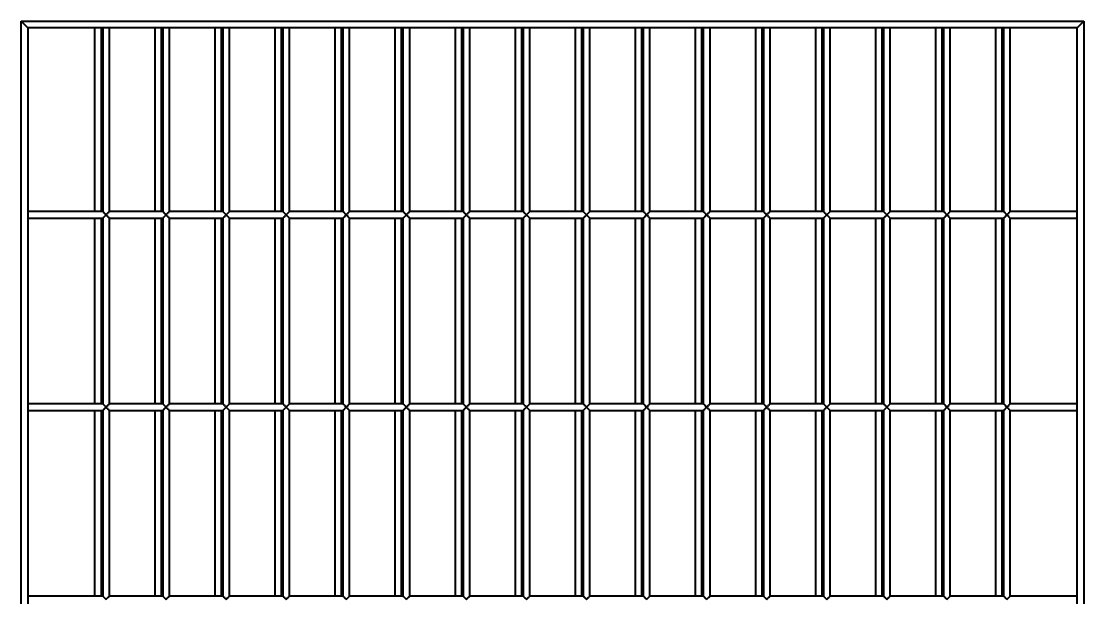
# Model space of a CAD drawing. Header units: millimetres. Extents: x 0 to 297, y 0 to 210.
# Drawn here: x 198.02 to 205.98, y 170.14 to 174.46 of the extents above; entities that cross this region are included whole.
import ezdxf

# ---------------------------------------------------------------- set-up
doc = ezdxf.new("R2010")
doc.units = ezdxf.units.MM
doc.layers.add('轮廓实线层', color=7, linetype='Continuous', lineweight=40)

msp = doc.modelspace()

# ---------------------------------------------------------------- linework, layer by layer
at = {"layer": '轮廓实线层', "color": 7, "linetype": 'Continuous', "lineweight": 40}
for p, q in [((198.0248, 174.4603), (205.9848, 174.4603)), ((198.0248, 157.0603), (198.0248, 174.4603)), ((198.0748, 174.4103), (198.0748, 157.1103)), ((205.9348, 174.4103), (198.0748, 174.4103)), ((198.5748, 174.4103), (198.5748, 173.0353)), ((198.6248, 173.0353), (198.6248, 174.4103)), ((198.6348, 174.4103), (198.6348, 173.0353)), ((198.6848, 173.0353), (198.6848, 174.4103)), ((199.0248, 174.4103), (199.0248, 173.0353)), ((199.0748, 173.0353), (199.0748, 174.4103)), ((199.0848, 174.4103), (199.0848, 173.0353)), ((199.1348, 173.0353), (199.1348, 174.4103)), ((199.4748, 174.4103), (199.4748, 173.0353)), ((199.5248, 173.0353), (199.5248, 174.4103)), ((199.5348, 174.4103), (199.5348, 173.0353)), ((199.5848, 173.0353), (199.5848, 174.4103)), ((199.9248, 174.4103), (199.9248, 173.0353)), ((199.9748, 173.0353), (199.9748, 174.4103)), ((199.9848, 174.4103), (199.9848, 173.0353)), ((200.0348, 173.0353), (200.0348, 174.4103)), ((200.3748, 174.4103), (200.3748, 173.0353)), ((200.4248, 173.0353), (200.4248, 174.4103)), ((200.4348, 174.4103), (200.4348, 173.0353)), ((200.4848, 173.0353), (200.4848, 174.4103)), ((200.8248, 174.4103), (200.8248, 173.0353)), ((200.8748, 173.0353), (200.8748, 174.4103)), ((200.8848, 174.4103), (200.8848, 173.0353)), ((200.9348, 173.0353), (200.9348, 174.4103)), ((201.2748, 174.4103), (201.2748, 173.0353)), ((201.3248, 173.0353), (201.3248, 174.4103)), ((201.3348, 174.4103), (201.3348, 173.0353)), ((201.3848, 173.0353), (201.3848, 174.4103)), ((201.7248, 174.4103), (201.7248, 173.0353)), ((201.7748, 173.0353), (201.7748, 174.4103)), ((201.7848, 174.4103), (201.7848, 173.0353)), ((201.8348, 173.0353), (201.8348, 174.4103)), ((202.1748, 174.4103), (202.1748, 173.0353)), ((202.2248, 173.0353), (202.2248, 174.4103)), ((202.2348, 174.4103), (202.2348, 173.0353)), ((202.2848, 173.0353), (202.2848, 174.4103)), ((202.6248, 174.4103), (202.6248, 173.0353)), ((202.6748, 173.0353), (202.6748, 174.4103)), ((202.6848, 174.4103), (202.6848, 173.0353)), ((202.7348, 173.0353), (202.7348, 174.4103)), ((203.0748, 174.4103), (203.0748, 173.0353)), ((203.1248, 173.0353), (203.1248, 174.4103)), ((203.1348, 174.4103), (203.1348, 173.0353)), ((203.1848, 173.0353), (203.1848, 174.4103)), ((203.5248, 174.4103), (203.5248, 173.0353)), ((203.5748, 173.0353), (203.5748, 174.4103)), ((203.5848, 174.4103), (203.5848, 173.0353)), ((203.6348, 173.0353), (203.6348, 174.4103)), ((203.9748, 174.4103), (203.9748, 173.0353)), ((204.0248, 173.0353), (204.0248, 174.4103)), ((204.0348, 174.4103), (204.0348, 173.0353)), ((204.0848, 173.0353), (204.0848, 174.4103)), ((204.4248, 174.4103), (204.4248, 173.0353)), ((204.4748, 173.0353), (204.4748, 174.4103)), ((204.4848, 174.4103), (204.4848, 173.0353)), ((204.5348, 173.0353), (204.5348, 174.4103)), ((204.8748, 174.4103), (204.8748, 173.0353)), ((204.9248, 173.0353), (204.9248, 174.4103)), ((204.9348, 174.4103), (204.9348, 173.0353)), ((204.9848, 173.0353), (204.9848, 174.4103)), ((205.3248, 174.4103), (205.3248, 173.0353)), ((205.3748, 173.0353), (205.3748, 174.4103)), ((205.3848, 174.4103), (205.3848, 173.0353)), ((205.4348, 173.0353), (205.4348, 174.4103)), ((205.9348, 157.1103), (205.9348, 174.4103)), ((205.9848, 174.4603), (205.9848, 157.0603)), ((198.6348, 173.0353), (198.0748, 173.0353)), ((198.0748, 172.9853), (198.6348, 172.9853)), ((198.5748, 172.9853), (198.5748, 171.5953)), ((198.6248, 171.5953), (198.6248, 172.9853)), ((198.6348, 172.9853), (198.6348, 171.5953)), ((199.0848, 173.0353), (198.6848, 173.0353)), ((198.6848, 171.5953), (198.6848, 172.9853)), ((198.6848, 172.9853), (199.0848, 172.9853)), ((199.0248, 172.9853), (199.0248, 171.5953)), ((199.0748, 171.5953), (199.0748, 172.9853)), ((199.0848, 172.9853), (199.0848, 171.5953)), ((199.5348, 173.0353), (199.1348, 173.0353)), ((199.1348, 171.5953), (199.1348, 172.9853)), ((199.1348, 172.9853), (199.5348, 172.9853)), ((199.4748, 172.9853), (199.4748, 171.5953)), ((199.5248, 171.5953), (199.5248, 172.9853)), ((199.5348, 172.9853), (199.5348, 171.5953)), ((199.9848, 173.0353), (199.5848, 173.0353)), ((199.5848, 171.5953), (199.5848, 172.9853)), ((199.5848, 172.9853), (199.9848, 172.9853)), ((199.9248, 172.9853), (199.9248, 171.5953)), ((199.9748, 171.5953), (199.9748, 172.9853)), ((199.9848, 172.9853), (199.9848, 171.5953)), ((200.4348, 173.0353), (200.0348, 173.0353)), ((200.0348, 171.5953), (200.0348, 172.9853)), ((200.0348, 172.9853), (200.4348, 172.9853)), ((200.3748, 172.9853), (200.3748, 171.5953)), ((200.4248, 171.5953), (200.4248, 172.9853)), ((200.4348, 172.9853), (200.4348, 171.5953)), ((200.8848, 173.0353), (200.4848, 173.0353)), ((200.4848, 171.5953), (200.4848, 172.9853)), ((200.4848, 172.9853), (200.8848, 172.9853)), ((200.8248, 172.9853), (200.8248, 171.5953)), ((200.8748, 171.5953), (200.8748, 172.9853)), ((200.8848, 172.9853), (200.8848, 171.5953)), ((201.3348, 173.0353), (200.9348, 173.0353)), ((200.9348, 171.5953), (200.9348, 172.9853)), ((200.9348, 172.9853), (201.3348, 172.9853)), ((201.2748, 172.9853), (201.2748, 171.5953)), ((201.3248, 171.5953), (201.3248, 172.9853)), ((201.3348, 172.9853), (201.3348, 171.5953)), ((201.7848, 173.0353), (201.3848, 173.0353)), ((201.3848, 171.5953), (201.3848, 172.9853)), ((201.3848, 172.9853), (201.7848, 172.9853)), ((201.7248, 172.9853), (201.7248, 171.5953)), ((201.7748, 171.5953), (201.7748, 172.9853)), ((201.7848, 172.9853), (201.7848, 171.5953)), ((202.2348, 173.0353), (201.8348, 173.0353)), ((201.8348, 171.5953), (201.8348, 172.9853)), ((201.8348, 172.9853), (202.2348, 172.9853)), ((202.1748, 172.9853), (202.1748, 171.5953)), ((202.2248, 171.5953), (202.2248, 172.9853)), ((202.2348, 172.9853), (202.2348, 171.5953)), ((202.6848, 173.0353), (202.2848, 173.0353)), ((202.2848, 171.5953), (202.2848, 172.9853)), ((202.2848, 172.9853), (202.6848, 172.9853)), ((202.6248, 172.9853), (202.6248, 171.5953)), ((202.6748, 171.5953), (202.6748, 172.9853)), ((202.6848, 172.9853), (202.6848, 171.5953)), ((203.1348, 173.0353), (202.7348, 173.0353)), ((202.7348, 171.5953), (202.7348, 172.9853)), ((202.7348, 172.9853), (203.1348, 172.9853)), ((203.0748, 172.9853), (203.0748, 171.5953)), ((203.1248, 171.5953), (203.1248, 172.9853)), ((203.1348, 172.9853), (203.1348, 171.5953)), ((203.5848, 173.0353), (203.1848, 173.0353)), ((203.1848, 171.5953), (203.1848, 172.9853)), ((203.1848, 172.9853), (203.5848, 172.9853)), ((203.5248, 172.9853), (203.5248, 171.5953)), ((203.5748, 171.5953), (203.5748, 172.9853)), ((203.5848, 172.9853), (203.5848, 171.5953)), ((204.0348, 173.0353), (203.6348, 173.0353)), ((203.6348, 171.5953), (203.6348, 172.9853)), ((203.6348, 172.9853), (204.0348, 172.9853)), ((203.9748, 172.9853), (203.9748, 171.5953)), ((204.0248, 171.5953), (204.0248, 172.9853)), ((204.0348, 172.9853), (204.0348, 171.5953)), ((204.4848, 173.0353), (204.0848, 173.0353)), ((204.0848, 171.5953), (204.0848, 172.9853)), ((204.0848, 172.9853), (204.4848, 172.9853)), ((204.4248, 172.9853), (204.4248, 171.5953)), ((204.4748, 171.5953), (204.4748, 172.9853)), ((204.4848, 172.9853), (204.4848, 171.5953)), ((204.9348, 173.0353), (204.5348, 173.0353)), ((204.5348, 171.5953), (204.5348, 172.9853)), ((204.5348, 172.9853), (204.9348, 172.9853)), ((204.8748, 172.9853), (204.8748, 171.5953)), ((204.9248, 171.5953), (204.9248, 172.9853)), ((204.9348, 172.9853), (204.9348, 171.5953)), ((205.3848, 173.0353), (204.9848, 173.0353)), ((204.9848, 171.5953), (204.9848, 172.9853)), ((204.9848, 172.9853), (205.3848, 172.9853)), ((205.3248, 172.9853), (205.3248, 171.5953)), ((205.3748, 171.5953), (205.3748, 172.9853)), ((205.3848, 172.9853), (205.3848, 171.5953)), ((205.9348, 173.0353), (205.4348, 173.0353)), ((205.4348, 172.9853), (205.9348, 172.9853)), ((205.4348, 171.5953), (205.4348, 172.9853)), ((198.6348, 171.5953), (198.0748, 171.5953)), ((198.0748, 171.5453), (198.6348, 171.5453)), ((198.5748, 171.5453), (198.5748, 170.1553)), ((198.6248, 170.1553), (198.6248, 171.5453)), ((198.6348, 171.5453), (198.6348, 170.1553)), ((199.0848, 171.5953), (198.6848, 171.5953)), ((198.6848, 170.1553), (198.6848, 171.5453)), ((198.6848, 171.5453), (199.0848, 171.5453)), ((199.0248, 171.5453), (199.0248, 170.1553)), ((199.0748, 170.1553), (199.0748, 171.5453)), ((199.0848, 171.5453), (199.0848, 170.1553)), ((199.5348, 171.5953), (199.1348, 171.5953)), ((199.1348, 170.1553), (199.1348, 171.5453)), ((199.1348, 171.5453), (199.5348, 171.5453)), ((199.4748, 171.5453), (199.4748, 170.1553)), ((199.5248, 170.1553), (199.5248, 171.5453)), ((199.5348, 171.5453), (199.5348, 170.1553)), ((199.9848, 171.5953), (199.5848, 171.5953)), ((199.5848, 170.1553), (199.5848, 171.5453)), ((199.5848, 171.5453), (199.9848, 171.5453)), ((199.9248, 171.5453), (199.9248, 170.1553)), ((199.9748, 170.1553), (199.9748, 171.5453)), ((199.9848, 171.5453), (199.9848, 170.1553)), ((200.4348, 171.5953), (200.0348, 171.5953)), ((200.0348, 170.1553), (200.0348, 171.5453)), ((200.0348, 171.5453), (200.4348, 171.5453)), ((200.3748, 171.5453), (200.3748, 170.1553)), ((200.4248, 170.1553), (200.4248, 171.5453)), ((200.4348, 171.5453), (200.4348, 170.1553)), ((200.8848, 171.5953), (200.4848, 171.5953)), ((200.4848, 170.1553), (200.4848, 171.5453)), ((200.4848, 171.5453), (200.8848, 171.5453)), ((200.8248, 171.5453), (200.8248, 170.1553)), ((200.8748, 170.1553), (200.8748, 171.5453)), ((200.8848, 171.5453), (200.8848, 170.1553)), ((201.3348, 171.5953), (200.9348, 171.5953)), ((200.9348, 170.1553), (200.9348, 171.5453)), ((200.9348, 171.5453), (201.3348, 171.5453)), ((201.2748, 171.5453), (201.2748, 170.1553)), ((201.3248, 170.1553), (201.3248, 171.5453)), ((201.3348, 171.5453), (201.3348, 170.1553)), ((201.7848, 171.5953), (201.3848, 171.5953)), ((201.3848, 170.1553), (201.3848, 171.5453)), ((201.3848, 171.5453), (201.7848, 171.5453)), ((201.7248, 171.5453), (201.7248, 170.1553)), ((201.7748, 170.1553), (201.7748, 171.5453)), ((201.7848, 171.5453), (201.7848, 170.1553)), ((202.2348, 171.5953), (201.8348, 171.5953)), ((201.8348, 170.1553), (201.8348, 171.5453)), ((201.8348, 171.5453), (202.2348, 171.5453)), ((202.1748, 171.5453), (202.1748, 170.1553)), ((202.2248, 170.1553), (202.2248, 171.5453)), ((202.2348, 171.5453), (202.2348, 170.1553)), ((202.6848, 171.5953), (202.2848, 171.5953)), ((202.2848, 170.1553), (202.2848, 171.5453)), ((202.2848, 171.5453), (202.6848, 171.5453)), ((202.6248, 171.5453), (202.6248, 170.1553)), ((202.6748, 170.1553), (202.6748, 171.5453)), ((202.6848, 171.5453), (202.6848, 170.1553)), ((203.1348, 171.5953), (202.7348, 171.5953)), ((202.7348, 170.1553), (202.7348, 171.5453)), ((202.7348, 171.5453), (203.1348, 171.5453)), ((203.0748, 171.5453), (203.0748, 170.1553)), ((203.1248, 170.1553), (203.1248, 171.5453)), ((203.1348, 171.5453), (203.1348, 170.1553)), ((203.5848, 171.5953), (203.1848, 171.5953)), ((203.1848, 170.1553), (203.1848, 171.5453)), ((203.1848, 171.5453), (203.5848, 171.5453)), ((203.5248, 171.5453), (203.5248, 170.1553)), ((203.5748, 170.1553), (203.5748, 171.5453)), ((203.5848, 171.5453), (203.5848, 170.1553)), ((204.0348, 171.5953), (203.6348, 171.5953)), ((203.6348, 170.1553), (203.6348, 171.5453)), ((203.6348, 171.5453), (204.0348, 171.5453)), ((203.9748, 171.5453), (203.9748, 170.1553)), ((204.0248, 170.1553), (204.0248, 171.5453)), ((204.0348, 171.5453), (204.0348, 170.1553)), ((204.4848, 171.5953), (204.0848, 171.5953)), ((204.0848, 170.1553), (204.0848, 171.5453)), ((204.0848, 171.5453), (204.4848, 171.5453)), ((204.4248, 171.5453), (204.4248, 170.1553)), ((204.4748, 170.1553), (204.4748, 171.5453)), ((204.4848, 171.5453), (204.4848, 170.1553)), ((204.9348, 171.5953), (204.5348, 171.5953)), ((204.5348, 170.1553), (204.5348, 171.5453)), ((204.5348, 171.5453), (204.9348, 171.5453)), ((204.8748, 171.5453), (204.8748, 170.1553)), ((204.9248, 170.1553), (204.9248, 171.5453)), ((204.9348, 171.5453), (204.9348, 170.1553)), ((205.3848, 171.5953), (204.9848, 171.5953)), ((204.9848, 170.1553), (204.9848, 171.5453)), ((204.9848, 171.5453), (205.3848, 171.5453)), ((205.3248, 171.5453), (205.3248, 170.1553)), ((205.3748, 170.1553), (205.3748, 171.5453)), ((205.3848, 171.5453), (205.3848, 170.1553)), ((205.9348, 171.5953), (205.4348, 171.5953)), ((205.4348, 171.5453), (205.9348, 171.5453)), ((205.4348, 170.1553), (205.4348, 171.5453)), ((198.6348, 170.1553), (198.0748, 170.1553)), ((199.0848, 170.1553), (198.6848, 170.1553)), ((199.5348, 170.1553), (199.1348, 170.1553)), ((199.9848, 170.1553), (199.5848, 170.1553)), ((200.4348, 170.1553), (200.0348, 170.1553)), ((200.8848, 170.1553), (200.4848, 170.1553)), ((201.3348, 170.1553), (200.9348, 170.1553)), ((201.7848, 170.1553), (201.3848, 170.1553)), ((202.2348, 170.1553), (201.8348, 170.1553)), ((202.6848, 170.1553), (202.2848, 170.1553)), ((203.1348, 170.1553), (202.7348, 170.1553)), ((203.5848, 170.1553), (203.1848, 170.1553)), ((204.0348, 170.1553), (203.6348, 170.1553)), ((204.4848, 170.1553), (204.0848, 170.1553)), ((204.9348, 170.1553), (204.5348, 170.1553)), ((205.3848, 170.1553), (204.9848, 170.1553)), ((205.9348, 170.1553), (205.4348, 170.1553))]:
    msp.add_line(p, q, dxfattribs=at)
at = {"layer": '轮廓实线层', "color": 7, "linetype": 'Continuous', "lineweight": 40, "flags": 128}
for points in [[(198.0748, 174.4103), (198.0739, 174.4112), (198.071, 174.4141), (198.0664, 174.4187), (198.0602, 174.4249), (198.0526, 174.4325), (198.044, 174.4411), (198.0346, 174.4505), (198.0248, 174.4603)], [(205.9848, 174.4603), (205.9751, 174.4505), (205.9657, 174.4411), (205.957, 174.4325), (205.9495, 174.4249), (205.9432, 174.4187), (205.9386, 174.4141), (205.9358, 174.4112), (205.9348, 174.4103)], [(198.6348, 173.0353), (198.6352, 173.0349), (198.6363, 173.0338), (198.6382, 173.0319), (198.6407, 173.0294), (198.6438, 173.0263), (198.6473, 173.0228), (198.6513, 173.0188), (198.6555, 173.0146), (198.6598, 173.0103)], [(198.6598, 173.0103), (198.6555, 173.0059), (198.6513, 173.0017), (198.6473, 172.9978), (198.6438, 172.9942), (198.6407, 172.9911), (198.6382, 172.9886), (198.6363, 172.9868), (198.6352, 172.9856), (198.6348, 172.9853)], [(198.6598, 173.0103), (198.6644, 173.0149), (198.6689, 173.0193), (198.673, 173.0234), (198.6767, 173.0271), (198.6798, 173.0302), (198.6822, 173.0326), (198.6839, 173.0343), (198.6847, 173.0352), (198.6848, 173.0353)], [(198.6848, 172.9853), (198.6847, 172.9854), (198.6839, 172.9862), (198.6822, 172.9879), (198.6798, 172.9903), (198.6767, 172.9934), (198.673, 172.9971), (198.6689, 173.0012), (198.6644, 173.0057), (198.6598, 173.0103)], [(199.0848, 173.0353), (199.0852, 173.0349), (199.0863, 173.0338), (199.0882, 173.0319), (199.0907, 173.0294), (199.0938, 173.0263), (199.0973, 173.0228), (199.1013, 173.0188), (199.1055, 173.0146), (199.1098, 173.0103)], [(199.1098, 173.0103), (199.1055, 173.0059), (199.1013, 173.0017), (199.0973, 172.9978), (199.0938, 172.9942), (199.0907, 172.9911), (199.0882, 172.9886), (199.0863, 172.9868), (199.0852, 172.9856), (199.0848, 172.9853)], [(199.1098, 173.0103), (199.1144, 173.0149), (199.1189, 173.0193), (199.123, 173.0234), (199.1267, 173.0271), (199.1298, 173.0302), (199.1322, 173.0326), (199.1339, 173.0343), (199.1347, 173.0352), (199.1348, 173.0353)], [(199.1348, 172.9853), (199.1347, 172.9854), (199.1339, 172.9862), (199.1322, 172.9879), (199.1298, 172.9903), (199.1267, 172.9934), (199.123, 172.9971), (199.1189, 173.0012), (199.1144, 173.0057), (199.1098, 173.0103)], [(199.5348, 173.0353), (199.5352, 173.0349), (199.5363, 173.0338), (199.5382, 173.0319), (199.5407, 173.0294), (199.5438, 173.0263), (199.5473, 173.0228), (199.5513, 173.0188), (199.5555, 173.0146), (199.5598, 173.0103)], [(199.5598, 173.0103), (199.5555, 173.0059), (199.5513, 173.0017), (199.5473, 172.9978), (199.5438, 172.9942), (199.5407, 172.9911), (199.5382, 172.9886), (199.5363, 172.9868), (199.5352, 172.9856), (199.5348, 172.9853)], [(199.5598, 173.0103), (199.5644, 173.0149), (199.5689, 173.0193), (199.573, 173.0234), (199.5767, 173.0271), (199.5798, 173.0302), (199.5822, 173.0326), (199.5839, 173.0343), (199.5847, 173.0352), (199.5848, 173.0353)], [(199.5848, 172.9853), (199.5847, 172.9854), (199.5839, 172.9862), (199.5822, 172.9879), (199.5798, 172.9903), (199.5767, 172.9934), (199.573, 172.9971), (199.5689, 173.0012), (199.5644, 173.0057), (199.5598, 173.0103)], [(199.9848, 173.0353), (199.9852, 173.0349), (199.9863, 173.0338), (199.9882, 173.0319), (199.9907, 173.0294), (199.9938, 173.0263), (199.9973, 173.0228), (200.0013, 173.0188), (200.0055, 173.0146), (200.0098, 173.0103)], [(200.0098, 173.0103), (200.0055, 173.0059), (200.0013, 173.0017), (199.9973, 172.9978), (199.9938, 172.9942), (199.9907, 172.9911), (199.9882, 172.9886), (199.9863, 172.9868), (199.9852, 172.9856), (199.9848, 172.9853)], [(200.0098, 173.0103), (200.0144, 173.0149), (200.0189, 173.0193), (200.023, 173.0234), (200.0267, 173.0271), (200.0298, 173.0302), (200.0322, 173.0326), (200.0339, 173.0343), (200.0347, 173.0352), (200.0348, 173.0353)], [(200.0348, 172.9853), (200.0347, 172.9854), (200.0339, 172.9862), (200.0322, 172.9879), (200.0298, 172.9903), (200.0267, 172.9934), (200.023, 172.9971), (200.0189, 173.0012), (200.0144, 173.0057), (200.0098, 173.0103)], [(200.4348, 173.0353), (200.4352, 173.0349), (200.4363, 173.0338), (200.4382, 173.0319), (200.4407, 173.0294), (200.4438, 173.0263), (200.4473, 173.0228), (200.4513, 173.0188), (200.4555, 173.0146), (200.4598, 173.0103)], [(200.4598, 173.0103), (200.4555, 173.0059), (200.4513, 173.0017), (200.4473, 172.9978), (200.4438, 172.9942), (200.4407, 172.9911), (200.4382, 172.9886), (200.4363, 172.9868), (200.4352, 172.9856), (200.4348, 172.9853)], [(200.4598, 173.0103), (200.4644, 173.0149), (200.4689, 173.0193), (200.473, 173.0234), (200.4767, 173.0271), (200.4798, 173.0302), (200.4822, 173.0326), (200.4839, 173.0343), (200.4847, 173.0352), (200.4848, 173.0353)], [(200.4848, 172.9853), (200.4847, 172.9854), (200.4839, 172.9862), (200.4822, 172.9879), (200.4798, 172.9903), (200.4767, 172.9934), (200.473, 172.9971), (200.4689, 173.0012), (200.4644, 173.0057), (200.4598, 173.0103)], [(200.8848, 173.0353), (200.8852, 173.0349), (200.8863, 173.0338), (200.8882, 173.0319), (200.8907, 173.0294), (200.8938, 173.0263), (200.8973, 173.0228), (200.9013, 173.0188), (200.9055, 173.0146), (200.9098, 173.0103)], [(200.9098, 173.0103), (200.9055, 173.0059), (200.9013, 173.0017), (200.8973, 172.9978), (200.8938, 172.9942), (200.8907, 172.9911), (200.8882, 172.9886), (200.8863, 172.9868), (200.8852, 172.9856), (200.8848, 172.9853)], [(200.9098, 173.0103), (200.9144, 173.0149), (200.9189, 173.0193), (200.923, 173.0234), (200.9267, 173.0271), (200.9298, 173.0302), (200.9322, 173.0326), (200.9339, 173.0343), (200.9347, 173.0352), (200.9348, 173.0353)], [(200.9348, 172.9853), (200.9347, 172.9854), (200.9339, 172.9862), (200.9322, 172.9879), (200.9298, 172.9903), (200.9267, 172.9934), (200.923, 172.9971), (200.9189, 173.0012), (200.9144, 173.0057), (200.9098, 173.0103)], [(201.3348, 173.0353), (201.3352, 173.0349), (201.3363, 173.0338), (201.3382, 173.0319), (201.3407, 173.0294), (201.3438, 173.0263), (201.3473, 173.0228), (201.3513, 173.0188), (201.3555, 173.0146), (201.3598, 173.0103)], [(201.3598, 173.0103), (201.3555, 173.0059), (201.3513, 173.0017), (201.3473, 172.9978), (201.3438, 172.9942), (201.3407, 172.9911), (201.3382, 172.9886), (201.3363, 172.9868), (201.3352, 172.9856), (201.3348, 172.9853)], [(201.3598, 173.0103), (201.3644, 173.0149), (201.3689, 173.0193), (201.373, 173.0234), (201.3767, 173.0271), (201.3798, 173.0302), (201.3822, 173.0326), (201.3839, 173.0343), (201.3847, 173.0352), (201.3848, 173.0353)], [(201.3848, 172.9853), (201.3847, 172.9854), (201.3839, 172.9862), (201.3822, 172.9879), (201.3798, 172.9903), (201.3767, 172.9934), (201.373, 172.9971), (201.3689, 173.0012), (201.3644, 173.0057), (201.3598, 173.0103)], [(201.7848, 173.0353), (201.7852, 173.0349), (201.7863, 173.0338), (201.7882, 173.0319), (201.7907, 173.0294), (201.7938, 173.0263), (201.7973, 173.0228), (201.8013, 173.0188), (201.8055, 173.0146), (201.8098, 173.0103)], [(201.8098, 173.0103), (201.8055, 173.0059), (201.8013, 173.0017), (201.7973, 172.9978), (201.7938, 172.9942), (201.7907, 172.9911), (201.7882, 172.9886), (201.7863, 172.9868), (201.7852, 172.9856), (201.7848, 172.9853)], [(201.8098, 173.0103), (201.8144, 173.0149), (201.8189, 173.0193), (201.823, 173.0234), (201.8267, 173.0271), (201.8298, 173.0302), (201.8322, 173.0326), (201.8339, 173.0343), (201.8347, 173.0352), (201.8348, 173.0353)], [(201.8348, 172.9853), (201.8347, 172.9854), (201.8339, 172.9862), (201.8322, 172.9879), (201.8298, 172.9903), (201.8267, 172.9934), (201.823, 172.9971), (201.8189, 173.0012), (201.8144, 173.0057), (201.8098, 173.0103)], [(202.2348, 173.0353), (202.2352, 173.0349), (202.2363, 173.0338), (202.2382, 173.0319), (202.2407, 173.0294), (202.2438, 173.0263), (202.2473, 173.0228), (202.2513, 173.0188), (202.2555, 173.0146), (202.2598, 173.0103)], [(202.2598, 173.0103), (202.2555, 173.0059), (202.2513, 173.0017), (202.2473, 172.9978), (202.2438, 172.9942), (202.2407, 172.9911), (202.2382, 172.9886), (202.2363, 172.9868), (202.2352, 172.9856), (202.2348, 172.9853)], [(202.2598, 173.0103), (202.2644, 173.0149), (202.2689, 173.0193), (202.273, 173.0234), (202.2767, 173.0271), (202.2798, 173.0302), (202.2822, 173.0326), (202.2839, 173.0343), (202.2847, 173.0352), (202.2848, 173.0353)], [(202.2848, 172.9853), (202.2847, 172.9854), (202.2839, 172.9862), (202.2822, 172.9879), (202.2798, 172.9903), (202.2767, 172.9934), (202.273, 172.9971), (202.2689, 173.0012), (202.2644, 173.0057), (202.2598, 173.0103)], [(202.6848, 173.0353), (202.6852, 173.0349), (202.6863, 173.0338), (202.6882, 173.0319), (202.6907, 173.0294), (202.6938, 173.0263), (202.6973, 173.0228), (202.7013, 173.0188), (202.7055, 173.0146), (202.7098, 173.0103)], [(202.7098, 173.0103), (202.7055, 173.0059), (202.7013, 173.0017), (202.6973, 172.9978), (202.6938, 172.9942), (202.6907, 172.9911), (202.6882, 172.9886), (202.6863, 172.9868), (202.6852, 172.9856), (202.6848, 172.9853)], [(202.7098, 173.0103), (202.7144, 173.0149), (202.7189, 173.0193), (202.723, 173.0234), (202.7267, 173.0271), (202.7298, 173.0302), (202.7322, 173.0326), (202.7339, 173.0343), (202.7347, 173.0352), (202.7348, 173.0353)], [(202.7348, 172.9853), (202.7347, 172.9854), (202.7339, 172.9862), (202.7322, 172.9879), (202.7298, 172.9903), (202.7267, 172.9934), (202.723, 172.9971), (202.7189, 173.0012), (202.7144, 173.0057), (202.7098, 173.0103)], [(203.1348, 173.0353), (203.1352, 173.0349), (203.1363, 173.0338), (203.1382, 173.0319), (203.1407, 173.0294), (203.1438, 173.0263), (203.1473, 173.0228), (203.1513, 173.0188), (203.1555, 173.0146), (203.1598, 173.0103)], [(203.1598, 173.0103), (203.1555, 173.0059), (203.1513, 173.0017), (203.1473, 172.9978), (203.1438, 172.9942), (203.1407, 172.9911), (203.1382, 172.9886), (203.1363, 172.9868), (203.1352, 172.9856), (203.1348, 172.9853)], [(203.1598, 173.0103), (203.1644, 173.0149), (203.1689, 173.0193), (203.173, 173.0234), (203.1767, 173.0271), (203.1798, 173.0302), (203.1822, 173.0326), (203.1839, 173.0343), (203.1847, 173.0352), (203.1848, 173.0353)], [(203.1848, 172.9853), (203.1847, 172.9854), (203.1839, 172.9862), (203.1822, 172.9879), (203.1798, 172.9903), (203.1767, 172.9934), (203.173, 172.9971), (203.1689, 173.0012), (203.1644, 173.0057), (203.1598, 173.0103)], [(203.5848, 173.0353), (203.5852, 173.0349), (203.5863, 173.0338), (203.5882, 173.0319), (203.5907, 173.0294), (203.5938, 173.0263), (203.5973, 173.0228), (203.6013, 173.0188), (203.6055, 173.0146), (203.6098, 173.0103)], [(203.6098, 173.0103), (203.6055, 173.0059), (203.6013, 173.0017), (203.5973, 172.9978), (203.5938, 172.9942), (203.5907, 172.9911), (203.5882, 172.9886), (203.5863, 172.9868), (203.5852, 172.9856), (203.5848, 172.9853)], [(203.6098, 173.0103), (203.6144, 173.0149), (203.6189, 173.0193), (203.623, 173.0234), (203.6267, 173.0271), (203.6298, 173.0302), (203.6322, 173.0326), (203.6339, 173.0343), (203.6347, 173.0352), (203.6348, 173.0353)], [(203.6348, 172.9853), (203.6347, 172.9854), (203.6339, 172.9862), (203.6322, 172.9879), (203.6298, 172.9903), (203.6267, 172.9934), (203.623, 172.9971), (203.6189, 173.0012), (203.6144, 173.0057), (203.6098, 173.0103)], [(204.0348, 173.0353), (204.0352, 173.0349), (204.0363, 173.0338), (204.0382, 173.0319), (204.0407, 173.0294), (204.0438, 173.0263), (204.0473, 173.0228), (204.0513, 173.0188), (204.0555, 173.0146), (204.0598, 173.0103)], [(204.0598, 173.0103), (204.0555, 173.0059), (204.0513, 173.0017), (204.0473, 172.9978), (204.0438, 172.9942), (204.0407, 172.9911), (204.0382, 172.9886), (204.0363, 172.9868), (204.0352, 172.9856), (204.0348, 172.9853)], [(204.0598, 173.0103), (204.0644, 173.0149), (204.0689, 173.0193), (204.073, 173.0234), (204.0767, 173.0271), (204.0798, 173.0302), (204.0822, 173.0326), (204.0839, 173.0343), (204.0847, 173.0352), (204.0848, 173.0353)], [(204.0848, 172.9853), (204.0847, 172.9854), (204.0839, 172.9862), (204.0822, 172.9879), (204.0798, 172.9903), (204.0767, 172.9934), (204.073, 172.9971), (204.0689, 173.0012), (204.0644, 173.0057), (204.0598, 173.0103)], [(204.4848, 173.0353), (204.4852, 173.0349), (204.4863, 173.0338), (204.4882, 173.0319), (204.4907, 173.0294), (204.4938, 173.0263), (204.4973, 173.0228), (204.5013, 173.0188), (204.5055, 173.0146), (204.5098, 173.0103)], [(204.5098, 173.0103), (204.5055, 173.0059), (204.5013, 173.0017), (204.4973, 172.9978), (204.4938, 172.9942), (204.4907, 172.9911), (204.4882, 172.9886), (204.4863, 172.9868), (204.4852, 172.9856), (204.4848, 172.9853)], [(204.5098, 173.0103), (204.5144, 173.0149), (204.5189, 173.0193), (204.523, 173.0234), (204.5267, 173.0271), (204.5298, 173.0302), (204.5322, 173.0326), (204.5339, 173.0343), (204.5347, 173.0352), (204.5348, 173.0353)], [(204.5348, 172.9853), (204.5347, 172.9854), (204.5339, 172.9862), (204.5322, 172.9879), (204.5298, 172.9903), (204.5267, 172.9934), (204.523, 172.9971), (204.5189, 173.0012), (204.5144, 173.0057), (204.5098, 173.0103)], [(204.9348, 173.0353), (204.9352, 173.0349), (204.9363, 173.0338), (204.9382, 173.0319), (204.9407, 173.0294), (204.9438, 173.0263), (204.9473, 173.0228), (204.9513, 173.0188), (204.9555, 173.0146), (204.9598, 173.0103)], [(204.9598, 173.0103), (204.9555, 173.0059), (204.9513, 173.0017), (204.9473, 172.9978), (204.9438, 172.9942), (204.9407, 172.9911), (204.9382, 172.9886), (204.9363, 172.9868), (204.9352, 172.9856), (204.9348, 172.9853)], [(204.9598, 173.0103), (204.9644, 173.0149), (204.9689, 173.0193), (204.973, 173.0234), (204.9767, 173.0271), (204.9798, 173.0302), (204.9822, 173.0326), (204.9839, 173.0343), (204.9847, 173.0352), (204.9848, 173.0353)], [(204.9848, 172.9853), (204.9847, 172.9854), (204.9839, 172.9862), (204.9822, 172.9879), (204.9798, 172.9903), (204.9767, 172.9934), (204.973, 172.9971), (204.9689, 173.0012), (204.9644, 173.0057), (204.9598, 173.0103)], [(205.3848, 173.0353), (205.3852, 173.0349), (205.3863, 173.0338), (205.3882, 173.0319), (205.3907, 173.0294), (205.3938, 173.0263), (205.3973, 173.0228), (205.4013, 173.0188), (205.4055, 173.0146), (205.4098, 173.0103)], [(205.4098, 173.0103), (205.4055, 173.0059), (205.4013, 173.0017), (205.3973, 172.9978), (205.3938, 172.9942), (205.3907, 172.9911), (205.3882, 172.9886), (205.3863, 172.9868), (205.3852, 172.9856), (205.3848, 172.9853)], [(205.4098, 173.0103), (205.4144, 173.0149), (205.4189, 173.0193), (205.423, 173.0234), (205.4267, 173.0271), (205.4298, 173.0302), (205.4322, 173.0326), (205.4339, 173.0343), (205.4347, 173.0352), (205.4348, 173.0353)], [(205.4348, 172.9853), (205.4347, 172.9854), (205.4339, 172.9862), (205.4322, 172.9879), (205.4298, 172.9903), (205.4267, 172.9934), (205.423, 172.9971), (205.4189, 173.0012), (205.4144, 173.0057), (205.4098, 173.0103)], [(198.6348, 171.5953), (198.6352, 171.5949), (198.6363, 171.5938), (198.6382, 171.5919), (198.6407, 171.5894), (198.6438, 171.5863), (198.6473, 171.5828), (198.6513, 171.5788), (198.6555, 171.5746), (198.6598, 171.5703)], [(198.6598, 171.5703), (198.6555, 171.5659), (198.6513, 171.5617), (198.6473, 171.5578), (198.6438, 171.5542), (198.6407, 171.5511), (198.6382, 171.5486), (198.6363, 171.5468), (198.6352, 171.5456), (198.6348, 171.5453)], [(198.6598, 171.5703), (198.6644, 171.5749), (198.6689, 171.5793), (198.673, 171.5834), (198.6767, 171.5871), (198.6798, 171.5902), (198.6822, 171.5926), (198.6839, 171.5943), (198.6847, 171.5952), (198.6848, 171.5953)], [(198.6848, 171.5453), (198.6847, 171.5454), (198.6839, 171.5462), (198.6822, 171.5479), (198.6798, 171.5503), (198.6767, 171.5534), (198.673, 171.5571), (198.6689, 171.5612), (198.6644, 171.5657), (198.6598, 171.5703)], [(199.0848, 171.5953), (199.0852, 171.5949), (199.0863, 171.5938), (199.0882, 171.5919), (199.0907, 171.5894), (199.0938, 171.5863), (199.0973, 171.5828), (199.1013, 171.5788), (199.1055, 171.5746), (199.1098, 171.5703)], [(199.1098, 171.5703), (199.1055, 171.5659), (199.1013, 171.5617), (199.0973, 171.5578), (199.0938, 171.5542), (199.0907, 171.5511), (199.0882, 171.5486), (199.0863, 171.5468), (199.0852, 171.5456), (199.0848, 171.5453)], [(199.1098, 171.5703), (199.1144, 171.5749), (199.1189, 171.5793), (199.123, 171.5834), (199.1267, 171.5871), (199.1298, 171.5902), (199.1322, 171.5926), (199.1339, 171.5943), (199.1347, 171.5952), (199.1348, 171.5953)], [(199.1348, 171.5453), (199.1347, 171.5454), (199.1339, 171.5462), (199.1322, 171.5479), (199.1298, 171.5503), (199.1267, 171.5534), (199.123, 171.5571), (199.1189, 171.5612), (199.1144, 171.5657), (199.1098, 171.5703)], [(199.5348, 171.5953), (199.5352, 171.5949), (199.5363, 171.5938), (199.5382, 171.5919), (199.5407, 171.5894), (199.5438, 171.5863), (199.5473, 171.5828), (199.5513, 171.5788), (199.5555, 171.5746), (199.5598, 171.5703)], [(199.5598, 171.5703), (199.5555, 171.5659), (199.5513, 171.5617), (199.5473, 171.5578), (199.5438, 171.5542), (199.5407, 171.5511), (199.5382, 171.5486), (199.5363, 171.5468), (199.5352, 171.5456), (199.5348, 171.5453)], [(199.5598, 171.5703), (199.5644, 171.5749), (199.5689, 171.5793), (199.573, 171.5834), (199.5767, 171.5871), (199.5798, 171.5902), (199.5822, 171.5926), (199.5839, 171.5943), (199.5847, 171.5952), (199.5848, 171.5953)], [(199.5848, 171.5453), (199.5847, 171.5454), (199.5839, 171.5462), (199.5822, 171.5479), (199.5798, 171.5503), (199.5767, 171.5534), (199.573, 171.5571), (199.5689, 171.5612), (199.5644, 171.5657), (199.5598, 171.5703)], [(199.9848, 171.5953), (199.9852, 171.5949), (199.9863, 171.5938), (199.9882, 171.5919), (199.9907, 171.5894), (199.9938, 171.5863), (199.9973, 171.5828), (200.0013, 171.5788), (200.0055, 171.5746), (200.0098, 171.5703)], [(200.0098, 171.5703), (200.0055, 171.5659), (200.0013, 171.5617), (199.9973, 171.5578), (199.9938, 171.5542), (199.9907, 171.5511), (199.9882, 171.5486), (199.9863, 171.5468), (199.9852, 171.5456), (199.9848, 171.5453)], [(200.0098, 171.5703), (200.0144, 171.5749), (200.0189, 171.5793), (200.023, 171.5834), (200.0267, 171.5871), (200.0298, 171.5902), (200.0322, 171.5926), (200.0339, 171.5943), (200.0347, 171.5952), (200.0348, 171.5953)], [(200.0348, 171.5453), (200.0347, 171.5454), (200.0339, 171.5462), (200.0322, 171.5479), (200.0298, 171.5503), (200.0267, 171.5534), (200.023, 171.5571), (200.0189, 171.5612), (200.0144, 171.5657), (200.0098, 171.5703)], [(200.4348, 171.5953), (200.4352, 171.5949), (200.4363, 171.5938), (200.4382, 171.5919), (200.4407, 171.5894), (200.4438, 171.5863), (200.4473, 171.5828), (200.4513, 171.5788), (200.4555, 171.5746), (200.4598, 171.5703)], [(200.4598, 171.5703), (200.4555, 171.5659), (200.4513, 171.5617), (200.4473, 171.5578), (200.4438, 171.5542), (200.4407, 171.5511), (200.4382, 171.5486), (200.4363, 171.5468), (200.4352, 171.5456), (200.4348, 171.5453)], [(200.4598, 171.5703), (200.4644, 171.5749), (200.4689, 171.5793), (200.473, 171.5834), (200.4767, 171.5871), (200.4798, 171.5902), (200.4822, 171.5926), (200.4839, 171.5943), (200.4847, 171.5952), (200.4848, 171.5953)], [(200.4848, 171.5453), (200.4847, 171.5454), (200.4839, 171.5462), (200.4822, 171.5479), (200.4798, 171.5503), (200.4767, 171.5534), (200.473, 171.5571), (200.4689, 171.5612), (200.4644, 171.5657), (200.4598, 171.5703)], [(200.8848, 171.5953), (200.8852, 171.5949), (200.8863, 171.5938), (200.8882, 171.5919), (200.8907, 171.5894), (200.8938, 171.5863), (200.8973, 171.5828), (200.9013, 171.5788), (200.9055, 171.5746), (200.9098, 171.5703)], [(200.9098, 171.5703), (200.9055, 171.5659), (200.9013, 171.5617), (200.8973, 171.5578), (200.8938, 171.5542), (200.8907, 171.5511), (200.8882, 171.5486), (200.8863, 171.5468), (200.8852, 171.5456), (200.8848, 171.5453)], [(200.9098, 171.5703), (200.9144, 171.5749), (200.9189, 171.5793), (200.923, 171.5834), (200.9267, 171.5871), (200.9298, 171.5902), (200.9322, 171.5926), (200.9339, 171.5943), (200.9347, 171.5952), (200.9348, 171.5953)], [(200.9348, 171.5453), (200.9347, 171.5454), (200.9339, 171.5462), (200.9322, 171.5479), (200.9298, 171.5503), (200.9267, 171.5534), (200.923, 171.5571), (200.9189, 171.5612), (200.9144, 171.5657), (200.9098, 171.5703)], [(201.3348, 171.5953), (201.3352, 171.5949), (201.3363, 171.5938), (201.3382, 171.5919), (201.3407, 171.5894), (201.3438, 171.5863), (201.3473, 171.5828), (201.3513, 171.5788), (201.3555, 171.5746), (201.3598, 171.5703)], [(201.3598, 171.5703), (201.3555, 171.5659), (201.3513, 171.5617), (201.3473, 171.5578), (201.3438, 171.5542), (201.3407, 171.5511), (201.3382, 171.5486), (201.3363, 171.5468), (201.3352, 171.5456), (201.3348, 171.5453)], [(201.3598, 171.5703), (201.3644, 171.5749), (201.3689, 171.5793), (201.373, 171.5834), (201.3767, 171.5871), (201.3798, 171.5902), (201.3822, 171.5926), (201.3839, 171.5943), (201.3847, 171.5952), (201.3848, 171.5953)], [(201.3848, 171.5453), (201.3847, 171.5454), (201.3839, 171.5462), (201.3822, 171.5479), (201.3798, 171.5503), (201.3767, 171.5534), (201.373, 171.5571), (201.3689, 171.5612), (201.3644, 171.5657), (201.3598, 171.5703)], [(201.7848, 171.5953), (201.7852, 171.5949), (201.7863, 171.5938), (201.7882, 171.5919), (201.7907, 171.5894), (201.7938, 171.5863), (201.7973, 171.5828), (201.8013, 171.5788), (201.8055, 171.5746), (201.8098, 171.5703)], [(201.8098, 171.5703), (201.8055, 171.5659), (201.8013, 171.5617), (201.7973, 171.5578), (201.7938, 171.5542), (201.7907, 171.5511), (201.7882, 171.5486), (201.7863, 171.5468), (201.7852, 171.5456), (201.7848, 171.5453)], [(201.8098, 171.5703), (201.8144, 171.5749), (201.8189, 171.5793), (201.823, 171.5834), (201.8267, 171.5871), (201.8298, 171.5902), (201.8322, 171.5926), (201.8339, 171.5943), (201.8347, 171.5952), (201.8348, 171.5953)], [(201.8348, 171.5453), (201.8347, 171.5454), (201.8339, 171.5462), (201.8322, 171.5479), (201.8298, 171.5503), (201.8267, 171.5534), (201.823, 171.5571), (201.8189, 171.5612), (201.8144, 171.5657), (201.8098, 171.5703)], [(202.2348, 171.5953), (202.2352, 171.5949), (202.2363, 171.5938), (202.2382, 171.5919), (202.2407, 171.5894), (202.2438, 171.5863), (202.2473, 171.5828), (202.2513, 171.5788), (202.2555, 171.5746), (202.2598, 171.5703)], [(202.2598, 171.5703), (202.2555, 171.5659), (202.2513, 171.5617), (202.2473, 171.5578), (202.2438, 171.5542), (202.2407, 171.5511), (202.2382, 171.5486), (202.2363, 171.5468), (202.2352, 171.5456), (202.2348, 171.5453)], [(202.2598, 171.5703), (202.2644, 171.5749), (202.2689, 171.5793), (202.273, 171.5834), (202.2767, 171.5871), (202.2798, 171.5902), (202.2822, 171.5926), (202.2839, 171.5943), (202.2847, 171.5952), (202.2848, 171.5953)], [(202.2848, 171.5453), (202.2847, 171.5454), (202.2839, 171.5462), (202.2822, 171.5479), (202.2798, 171.5503), (202.2767, 171.5534), (202.273, 171.5571), (202.2689, 171.5612), (202.2644, 171.5657), (202.2598, 171.5703)], [(202.6848, 171.5953), (202.6852, 171.5949), (202.6863, 171.5938), (202.6882, 171.5919), (202.6907, 171.5894), (202.6938, 171.5863), (202.6973, 171.5828), (202.7013, 171.5788), (202.7055, 171.5746), (202.7098, 171.5703)], [(202.7098, 171.5703), (202.7055, 171.5659), (202.7013, 171.5617), (202.6973, 171.5578), (202.6938, 171.5542), (202.6907, 171.5511), (202.6882, 171.5486), (202.6863, 171.5468), (202.6852, 171.5456), (202.6848, 171.5453)], [(202.7098, 171.5703), (202.7144, 171.5749), (202.7189, 171.5793), (202.723, 171.5834), (202.7267, 171.5871), (202.7298, 171.5902), (202.7322, 171.5926), (202.7339, 171.5943), (202.7347, 171.5952), (202.7348, 171.5953)], [(202.7348, 171.5453), (202.7347, 171.5454), (202.7339, 171.5462), (202.7322, 171.5479), (202.7298, 171.5503), (202.7267, 171.5534), (202.723, 171.5571), (202.7189, 171.5612), (202.7144, 171.5657), (202.7098, 171.5703)], [(203.1348, 171.5953), (203.1352, 171.5949), (203.1363, 171.5938), (203.1382, 171.5919), (203.1407, 171.5894), (203.1438, 171.5863), (203.1473, 171.5828), (203.1513, 171.5788), (203.1555, 171.5746), (203.1598, 171.5703)], [(203.1598, 171.5703), (203.1555, 171.5659), (203.1513, 171.5617), (203.1473, 171.5578), (203.1438, 171.5542), (203.1407, 171.5511), (203.1382, 171.5486), (203.1363, 171.5468), (203.1352, 171.5456), (203.1348, 171.5453)], [(203.1598, 171.5703), (203.1644, 171.5749), (203.1689, 171.5793), (203.173, 171.5834), (203.1767, 171.5871), (203.1798, 171.5902), (203.1822, 171.5926), (203.1839, 171.5943), (203.1847, 171.5952), (203.1848, 171.5953)], [(203.1848, 171.5453), (203.1847, 171.5454), (203.1839, 171.5462), (203.1822, 171.5479), (203.1798, 171.5503), (203.1767, 171.5534), (203.173, 171.5571), (203.1689, 171.5612), (203.1644, 171.5657), (203.1598, 171.5703)], [(203.5848, 171.5953), (203.5852, 171.5949), (203.5863, 171.5938), (203.5882, 171.5919), (203.5907, 171.5894), (203.5938, 171.5863), (203.5973, 171.5828), (203.6013, 171.5788), (203.6055, 171.5746), (203.6098, 171.5703)], [(203.6098, 171.5703), (203.6055, 171.5659), (203.6013, 171.5617), (203.5973, 171.5578), (203.5938, 171.5542), (203.5907, 171.5511), (203.5882, 171.5486), (203.5863, 171.5468), (203.5852, 171.5456), (203.5848, 171.5453)], [(203.6098, 171.5703), (203.6144, 171.5749), (203.6189, 171.5793), (203.623, 171.5834), (203.6267, 171.5871), (203.6298, 171.5902), (203.6322, 171.5926), (203.6339, 171.5943), (203.6347, 171.5952), (203.6348, 171.5953)], [(203.6348, 171.5453), (203.6347, 171.5454), (203.6339, 171.5462), (203.6322, 171.5479), (203.6298, 171.5503), (203.6267, 171.5534), (203.623, 171.5571), (203.6189, 171.5612), (203.6144, 171.5657), (203.6098, 171.5703)], [(204.0348, 171.5953), (204.0352, 171.5949), (204.0363, 171.5938), (204.0382, 171.5919), (204.0407, 171.5894), (204.0438, 171.5863), (204.0473, 171.5828), (204.0513, 171.5788), (204.0555, 171.5746), (204.0598, 171.5703)], [(204.0598, 171.5703), (204.0555, 171.5659), (204.0513, 171.5617), (204.0473, 171.5578), (204.0438, 171.5542), (204.0407, 171.5511), (204.0382, 171.5486), (204.0363, 171.5468), (204.0352, 171.5456), (204.0348, 171.5453)], [(204.0598, 171.5703), (204.0644, 171.5749), (204.0689, 171.5793), (204.073, 171.5834), (204.0767, 171.5871), (204.0798, 171.5902), (204.0822, 171.5926), (204.0839, 171.5943), (204.0847, 171.5952), (204.0848, 171.5953)], [(204.0848, 171.5453), (204.0847, 171.5454), (204.0839, 171.5462), (204.0822, 171.5479), (204.0798, 171.5503), (204.0767, 171.5534), (204.073, 171.5571), (204.0689, 171.5612), (204.0644, 171.5657), (204.0598, 171.5703)], [(204.4848, 171.5953), (204.4852, 171.5949), (204.4863, 171.5938), (204.4882, 171.5919), (204.4907, 171.5894), (204.4938, 171.5863), (204.4973, 171.5828), (204.5013, 171.5788), (204.5055, 171.5746), (204.5098, 171.5703)], [(204.5098, 171.5703), (204.5055, 171.5659), (204.5013, 171.5617), (204.4973, 171.5578), (204.4938, 171.5542), (204.4907, 171.5511), (204.4882, 171.5486), (204.4863, 171.5468), (204.4852, 171.5456), (204.4848, 171.5453)], [(204.5098, 171.5703), (204.5144, 171.5749), (204.5189, 171.5793), (204.523, 171.5834), (204.5267, 171.5871), (204.5298, 171.5902), (204.5322, 171.5926), (204.5339, 171.5943), (204.5347, 171.5952), (204.5348, 171.5953)], [(204.5348, 171.5453), (204.5347, 171.5454), (204.5339, 171.5462), (204.5322, 171.5479), (204.5298, 171.5503), (204.5267, 171.5534), (204.523, 171.5571), (204.5189, 171.5612), (204.5144, 171.5657), (204.5098, 171.5703)], [(204.9348, 171.5953), (204.9352, 171.5949), (204.9363, 171.5938), (204.9382, 171.5919), (204.9407, 171.5894), (204.9438, 171.5863), (204.9473, 171.5828), (204.9513, 171.5788), (204.9555, 171.5746), (204.9598, 171.5703)], [(204.9598, 171.5703), (204.9555, 171.5659), (204.9513, 171.5617), (204.9473, 171.5578), (204.9438, 171.5542), (204.9407, 171.5511), (204.9382, 171.5486), (204.9363, 171.5468), (204.9352, 171.5456), (204.9348, 171.5453)], [(204.9598, 171.5703), (204.9644, 171.5749), (204.9689, 171.5793), (204.973, 171.5834), (204.9767, 171.5871), (204.9798, 171.5902), (204.9822, 171.5926), (204.9839, 171.5943), (204.9847, 171.5952), (204.9848, 171.5953)], [(204.9848, 171.5453), (204.9847, 171.5454), (204.9839, 171.5462), (204.9822, 171.5479), (204.9798, 171.5503), (204.9767, 171.5534), (204.973, 171.5571), (204.9689, 171.5612), (204.9644, 171.5657), (204.9598, 171.5703)], [(205.3848, 171.5953), (205.3852, 171.5949), (205.3863, 171.5938), (205.3882, 171.5919), (205.3907, 171.5894), (205.3938, 171.5863), (205.3973, 171.5828), (205.4013, 171.5788), (205.4055, 171.5746), (205.4098, 171.5703)], [(205.4098, 171.5703), (205.4055, 171.5659), (205.4013, 171.5617), (205.3973, 171.5578), (205.3938, 171.5542), (205.3907, 171.5511), (205.3882, 171.5486), (205.3863, 171.5468), (205.3852, 171.5456), (205.3848, 171.5453)], [(205.4098, 171.5703), (205.4144, 171.5749), (205.4189, 171.5793), (205.423, 171.5834), (205.4267, 171.5871), (205.4298, 171.5902), (205.4322, 171.5926), (205.4339, 171.5943), (205.4347, 171.5952), (205.4348, 171.5953)], [(205.4348, 171.5453), (205.4347, 171.5454), (205.4339, 171.5462), (205.4322, 171.5479), (205.4298, 171.5503), (205.4267, 171.5534), (205.423, 171.5571), (205.4189, 171.5612), (205.4144, 171.5657), (205.4098, 171.5703)], [(198.6348, 170.1553), (198.6352, 170.1549), (198.6363, 170.1538), (198.6382, 170.1519), (198.6407, 170.1494), (198.6438, 170.1463), (198.6473, 170.1428), (198.6513, 170.1388), (198.6555, 170.1346), (198.6598, 170.1303)], [(198.6598, 170.1303), (198.6644, 170.1349), (198.6689, 170.1393), (198.673, 170.1434), (198.6767, 170.1471), (198.6798, 170.1502), (198.6822, 170.1526), (198.6839, 170.1543), (198.6847, 170.1552), (198.6848, 170.1553)], [(199.0848, 170.1553), (199.0852, 170.1549), (199.0863, 170.1538), (199.0882, 170.1519), (199.0907, 170.1494), (199.0938, 170.1463), (199.0973, 170.1428), (199.1013, 170.1388), (199.1055, 170.1346), (199.1098, 170.1303)], [(199.1098, 170.1303), (199.1144, 170.1349), (199.1189, 170.1393), (199.123, 170.1434), (199.1267, 170.1471), (199.1298, 170.1502), (199.1322, 170.1526), (199.1339, 170.1543), (199.1347, 170.1552), (199.1348, 170.1553)], [(199.5348, 170.1553), (199.5352, 170.1549), (199.5363, 170.1538), (199.5382, 170.1519), (199.5407, 170.1494), (199.5438, 170.1463), (199.5473, 170.1428), (199.5513, 170.1388), (199.5555, 170.1346), (199.5598, 170.1303)], [(199.5598, 170.1303), (199.5644, 170.1349), (199.5689, 170.1393), (199.573, 170.1434), (199.5767, 170.1471), (199.5798, 170.1502), (199.5822, 170.1526), (199.5839, 170.1543), (199.5847, 170.1552), (199.5848, 170.1553)], [(199.9848, 170.1553), (199.9852, 170.1549), (199.9863, 170.1538), (199.9882, 170.1519), (199.9907, 170.1494), (199.9938, 170.1463), (199.9973, 170.1428), (200.0013, 170.1388), (200.0055, 170.1346), (200.0098, 170.1303)], [(200.0098, 170.1303), (200.0144, 170.1349), (200.0189, 170.1393), (200.023, 170.1434), (200.0267, 170.1471), (200.0298, 170.1502), (200.0322, 170.1526), (200.0339, 170.1543), (200.0347, 170.1552), (200.0348, 170.1553)], [(200.4348, 170.1553), (200.4352, 170.1549), (200.4363, 170.1538), (200.4382, 170.1519), (200.4407, 170.1494), (200.4438, 170.1463), (200.4473, 170.1428), (200.4513, 170.1388), (200.4555, 170.1346), (200.4598, 170.1303)], [(200.4598, 170.1303), (200.4644, 170.1349), (200.4689, 170.1393), (200.473, 170.1434), (200.4767, 170.1471), (200.4798, 170.1502), (200.4822, 170.1526), (200.4839, 170.1543), (200.4847, 170.1552), (200.4848, 170.1553)], [(200.8848, 170.1553), (200.8852, 170.1549), (200.8863, 170.1538), (200.8882, 170.1519), (200.8907, 170.1494), (200.8938, 170.1463), (200.8973, 170.1428), (200.9013, 170.1388), (200.9055, 170.1346), (200.9098, 170.1303)], [(200.9098, 170.1303), (200.9144, 170.1349), (200.9189, 170.1393), (200.923, 170.1434), (200.9267, 170.1471), (200.9298, 170.1502), (200.9322, 170.1526), (200.9339, 170.1543), (200.9347, 170.1552), (200.9348, 170.1553)], [(201.3348, 170.1553), (201.3352, 170.1549), (201.3363, 170.1538), (201.3382, 170.1519), (201.3407, 170.1494), (201.3438, 170.1463), (201.3473, 170.1428), (201.3513, 170.1388), (201.3555, 170.1346), (201.3598, 170.1303)], [(201.3598, 170.1303), (201.3644, 170.1349), (201.3689, 170.1393), (201.373, 170.1434), (201.3767, 170.1471), (201.3798, 170.1502), (201.3822, 170.1526), (201.3839, 170.1543), (201.3847, 170.1552), (201.3848, 170.1553)], [(201.7848, 170.1553), (201.7852, 170.1549), (201.7863, 170.1538), (201.7882, 170.1519), (201.7907, 170.1494), (201.7938, 170.1463), (201.7973, 170.1428), (201.8013, 170.1388), (201.8055, 170.1346), (201.8098, 170.1303)], [(201.8098, 170.1303), (201.8144, 170.1349), (201.8189, 170.1393), (201.823, 170.1434), (201.8267, 170.1471), (201.8298, 170.1502), (201.8322, 170.1526), (201.8339, 170.1543), (201.8347, 170.1552), (201.8348, 170.1553)], [(202.2348, 170.1553), (202.2352, 170.1549), (202.2363, 170.1538), (202.2382, 170.1519), (202.2407, 170.1494), (202.2438, 170.1463), (202.2473, 170.1428), (202.2513, 170.1388), (202.2555, 170.1346), (202.2598, 170.1303)], [(202.2598, 170.1303), (202.2644, 170.1349), (202.2689, 170.1393), (202.273, 170.1434), (202.2767, 170.1471), (202.2798, 170.1502), (202.2822, 170.1526), (202.2839, 170.1543), (202.2847, 170.1552), (202.2848, 170.1553)], [(202.6848, 170.1553), (202.6852, 170.1549), (202.6863, 170.1538), (202.6882, 170.1519), (202.6907, 170.1494), (202.6938, 170.1463), (202.6973, 170.1428), (202.7013, 170.1388), (202.7055, 170.1346), (202.7098, 170.1303)], [(202.7098, 170.1303), (202.7144, 170.1349), (202.7189, 170.1393), (202.723, 170.1434), (202.7267, 170.1471), (202.7298, 170.1502), (202.7322, 170.1526), (202.7339, 170.1543), (202.7347, 170.1552), (202.7348, 170.1553)], [(203.1348, 170.1553), (203.1352, 170.1549), (203.1363, 170.1538), (203.1382, 170.1519), (203.1407, 170.1494), (203.1438, 170.1463), (203.1473, 170.1428), (203.1513, 170.1388), (203.1555, 170.1346), (203.1598, 170.1303)], [(203.1598, 170.1303), (203.1644, 170.1349), (203.1689, 170.1393), (203.173, 170.1434), (203.1767, 170.1471), (203.1798, 170.1502), (203.1822, 170.1526), (203.1839, 170.1543), (203.1847, 170.1552), (203.1848, 170.1553)], [(203.5848, 170.1553), (203.5852, 170.1549), (203.5863, 170.1538), (203.5882, 170.1519), (203.5907, 170.1494), (203.5938, 170.1463), (203.5973, 170.1428), (203.6013, 170.1388), (203.6055, 170.1346), (203.6098, 170.1303)], [(203.6098, 170.1303), (203.6144, 170.1349), (203.6189, 170.1393), (203.623, 170.1434), (203.6267, 170.1471), (203.6298, 170.1502), (203.6322, 170.1526), (203.6339, 170.1543), (203.6347, 170.1552), (203.6348, 170.1553)], [(204.0348, 170.1553), (204.0352, 170.1549), (204.0363, 170.1538), (204.0382, 170.1519), (204.0407, 170.1494), (204.0438, 170.1463), (204.0473, 170.1428), (204.0513, 170.1388), (204.0555, 170.1346), (204.0598, 170.1303)], [(204.0598, 170.1303), (204.0644, 170.1349), (204.0689, 170.1393), (204.073, 170.1434), (204.0767, 170.1471), (204.0798, 170.1502), (204.0822, 170.1526), (204.0839, 170.1543), (204.0847, 170.1552), (204.0848, 170.1553)], [(204.4848, 170.1553), (204.4852, 170.1549), (204.4863, 170.1538), (204.4882, 170.1519), (204.4907, 170.1494), (204.4938, 170.1463), (204.4973, 170.1428), (204.5013, 170.1388), (204.5055, 170.1346), (204.5098, 170.1303)], [(204.5098, 170.1303), (204.5144, 170.1349), (204.5189, 170.1393), (204.523, 170.1434), (204.5267, 170.1471), (204.5298, 170.1502), (204.5322, 170.1526), (204.5339, 170.1543), (204.5347, 170.1552), (204.5348, 170.1553)], [(204.9348, 170.1553), (204.9352, 170.1549), (204.9363, 170.1538), (204.9382, 170.1519), (204.9407, 170.1494), (204.9438, 170.1463), (204.9473, 170.1428), (204.9513, 170.1388), (204.9555, 170.1346), (204.9598, 170.1303)], [(204.9598, 170.1303), (204.9644, 170.1349), (204.9689, 170.1393), (204.973, 170.1434), (204.9767, 170.1471), (204.9798, 170.1502), (204.9822, 170.1526), (204.9839, 170.1543), (204.9847, 170.1552), (204.9848, 170.1553)], [(205.3848, 170.1553), (205.3852, 170.1549), (205.3863, 170.1538), (205.3882, 170.1519), (205.3907, 170.1494), (205.3938, 170.1463), (205.3973, 170.1428), (205.4013, 170.1388), (205.4055, 170.1346), (205.4098, 170.1303)], [(205.4098, 170.1303), (205.4144, 170.1349), (205.4189, 170.1393), (205.423, 170.1434), (205.4267, 170.1471), (205.4298, 170.1502), (205.4322, 170.1526), (205.4339, 170.1543), (205.4347, 170.1552), (205.4348, 170.1553)]]:
    msp.add_lwpolyline(points, dxfattribs=at)

doc.saveas('drawing.dxf')
